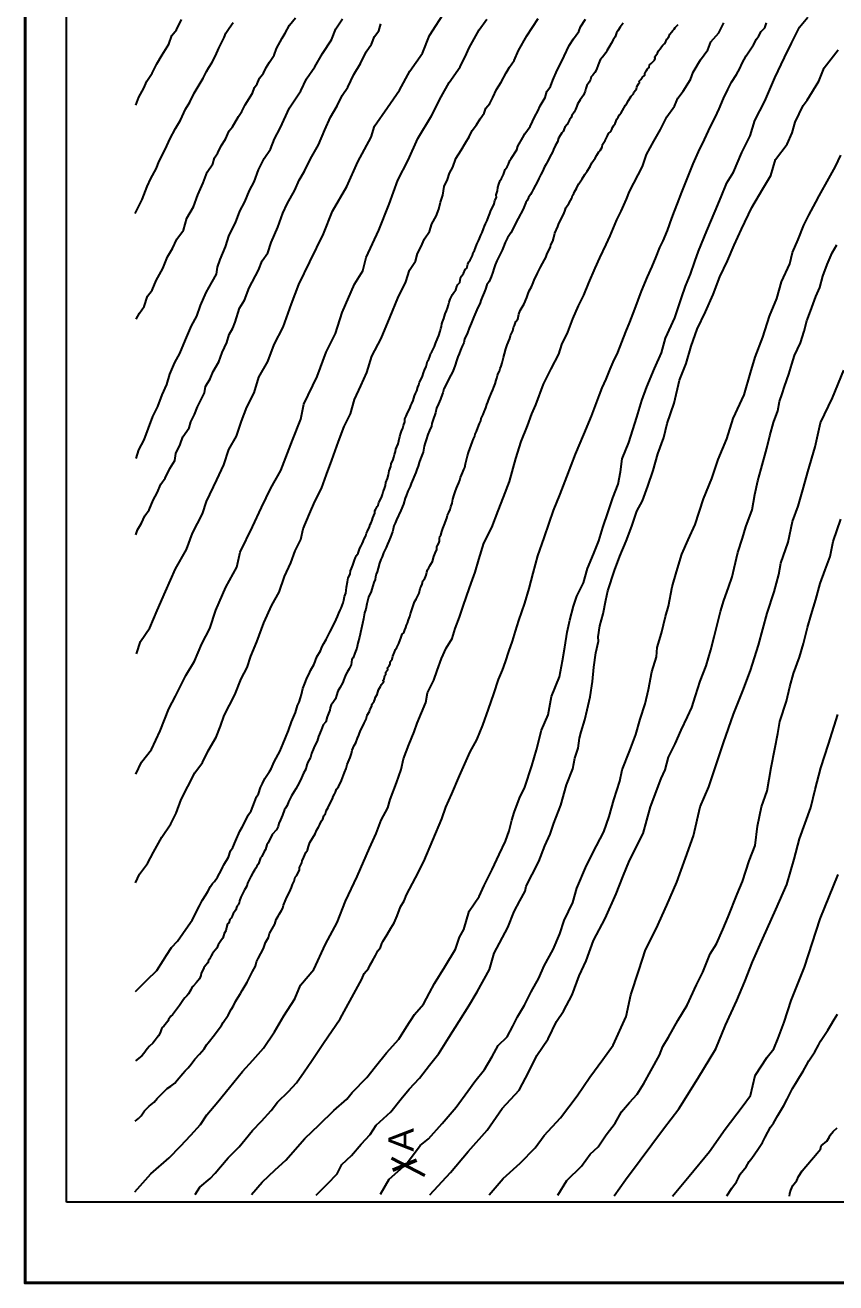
# Model space of a CAD drawing. Header units: millimetres. Extents: x 19067981 to 38137102, y 2652003 to 2652615.
# Drawn here: x 19068161.61 to 19068171.39, y 2652464.04 to 2652479.21 of the extents above; entities that cross this region are included whole.
import ezdxf

# ---------------------------------------------------------------- set-up
doc = ezdxf.new("R2010")
doc.units = ezdxf.units.MM
doc.layers.add('Layer1', color=7, linetype='Continuous', lineweight=50)
doc.styles.get("Standard").update_dxf_attribs({"font": 'arial.ttf'})

msp = doc.modelspace()

# ---------------------------------------------------------------- linework, layer by layer
at = {"color": 0, "lineweight": 40, "ltscale": 0.2}
msp.add_lwpolyline([(19068161.614, 2652493.739), (19068182.614, 2652493.739), (19068182.614, 2652464.039), (19068161.614, 2652464.039), (19068161.614, 2652493.739)], dxfattribs=at)
for points in [[(19068162.114, 2652465.013), (19068162.114, 2652493.532), (19068182.327, 2652493.532), (19068182.327, 2652465.013), (19068162.114, 2652465.013)], [(19068162.114, 2652465.013), (19068162.114, 2652493.532), (19068182.327, 2652493.532), (19068182.327, 2652465.013), (19068162.114, 2652465.013)], [(19068162.959, 2652471.628), (19068163.007, 2652471.778), (19068163.117, 2652471.943), (19068163.207, 2652472.15), (19068163.309, 2652472.381), (19068163.427, 2652472.653), (19068163.559, 2652472.886), (19068163.635, 2652473.086), (19068163.752, 2652473.317), (19068163.802, 2652473.468), (19068163.925, 2652473.728), (19068164.011, 2652473.908), (19068164.072, 2652474.093), (19068164.162, 2652474.254), (19068164.226, 2652474.435), (19068164.287, 2652474.605), (19068164.376, 2652474.779), (19068164.434, 2652474.968), (19068164.542, 2652475.158), (19068164.619, 2652475.361), (19068164.725, 2652475.57), (19068164.829, 2652475.853), (19068164.915, 2652476.087), (19068165.048, 2652476.358), (19068165.215, 2652476.697), (19068165.324, 2652476.969), (19068165.496, 2652477.268), (19068165.627, 2652477.566), (19068165.788, 2652477.862), (19068165.828, 2652477.996), (19068165.985, 2652478.221), (19068166.131, 2652478.431), (19068166.256, 2652478.658), (19068166.409, 2652478.876), (19068166.493, 2652479.091), (19068166.689, 2652479.396)], [(19068162.937, 2652465.136), (19068163.131, 2652465.354), (19068163.352, 2652465.547), (19068163.487, 2652465.69), (19068163.613, 2652465.82), (19068163.729, 2652465.949), (19068163.805, 2652466.065), (19068163.938, 2652466.225), (19068164.08, 2652466.395), (19068164.237, 2652466.589), (19068164.359, 2652466.725), (19068164.488, 2652466.871), (19068164.624, 2652467.068), (19068164.736, 2652467.259), (19068164.867, 2652467.464), (19068164.935, 2652467.63), (19068165.098, 2652467.818), (19068165.237, 2652468.124), (19068165.38, 2652468.386), (19068165.48, 2652468.645), (19068165.62, 2652468.941), (19068165.77, 2652469.285), (19068165.85, 2652469.462), (19068165.909, 2652469.62), (19068165.988, 2652469.769), (19068166.018, 2652469.87), (19068166.093, 2652470.073), (19068166.151, 2652470.234), (19068166.18, 2652470.362), (19068166.244, 2652470.529), (19068166.306, 2652470.688), (19068166.345, 2652470.794), (19068166.447, 2652471.043), (19068166.469, 2652471.159), (19068166.546, 2652471.312), (19068166.586, 2652471.428), (19068166.636, 2652471.571), (19068166.695, 2652471.699), (19068166.765, 2652471.815), (19068166.801, 2652471.935), (19068166.853, 2652472.073), (19068166.895, 2652472.192), (19068166.942, 2652472.332), (19068166.993, 2652472.481), (19068167.045, 2652472.616), (19068167.087, 2652472.765), (19068167.148, 2652472.963), (19068167.244, 2652473.154), (19068167.322, 2652473.356), (19068167.383, 2652473.52), (19068167.456, 2652473.709), (19068167.534, 2652473.984), (19068167.6, 2652474.19), (19068167.676, 2652474.379), (19068167.727, 2652474.526), (19068167.775, 2652474.632), (19068167.866, 2652474.881), (19068167.961, 2652475.069), (19068168.054, 2652475.246), (19068168.089, 2652475.362), (19068168.163, 2652475.51), (19068168.22, 2652475.671), (19068168.29, 2652475.829), (19068168.353, 2652475.957), (19068168.413, 2652476.107), (19068168.49, 2652476.282), (19068168.546, 2652476.406), (19068168.624, 2652476.567), (19068168.673, 2652476.672), (19068168.752, 2652476.867), (19068168.806, 2652476.971), (19068168.869, 2652477.113), (19068168.906, 2652477.207), (19068169.063, 2652477.509), (19068169.11, 2652477.652), (19068169.199, 2652477.816), (19068169.281, 2652477.955), (19068169.355, 2652478.108), (19068169.448, 2652478.237), (19068169.49, 2652478.335), (19068169.551, 2652478.419), (19068169.642, 2652478.557), (19068169.674, 2652478.649), (19068169.762, 2652478.795), (19068169.849, 2652478.915), (19068169.885, 2652479.015), (19068169.982, 2652479.122), (19068170.043, 2652479.242)], [(19068162.94, 2652465.99), (19068162.982, 2652466.022), (19068163.012, 2652466.056), (19068163.052, 2652466.114), (19068163.087, 2652466.146), (19068163.11, 2652466.172), (19068163.172, 2652466.221), (19068163.207, 2652466.262), (19068163.254, 2652466.311), (19068163.329, 2652466.383), (19068163.373, 2652466.412), (19068163.418, 2652466.45), (19068163.447, 2652466.486), (19068163.515, 2652466.566), (19068163.545, 2652466.597), (19068163.579, 2652466.634), (19068163.617, 2652466.678), (19068163.663, 2652466.738), (19068163.716, 2652466.8), (19068163.772, 2652466.864), (19068163.8, 2652466.909), (19068163.822, 2652466.935), (19068163.897, 2652467.033), (19068163.941, 2652467.092), (19068163.981, 2652467.146), (19068164.004, 2652467.18), (19068164.064, 2652467.267), (19068164.101, 2652467.338), (19068164.126, 2652467.382), (19068164.151, 2652467.434), (19068164.184, 2652467.485), (19068164.211, 2652467.529), (19068164.234, 2652467.566), (19068164.293, 2652467.666), (19068164.326, 2652467.731), (19068164.358, 2652467.795), (19068164.393, 2652467.861), (19068164.404, 2652467.911), (19068164.424, 2652467.954), (19068164.489, 2652468.075), (19068164.514, 2652468.147), (19068164.548, 2652468.205), (19068164.562, 2652468.253), (19068164.625, 2652468.365), (19068164.644, 2652468.425), (19068164.668, 2652468.463), (19068164.681, 2652468.493), (19068164.707, 2652468.532), (19068164.723, 2652468.561), (19068164.731, 2652468.596), (19068164.771, 2652468.694), (19068164.805, 2652468.752), (19068164.826, 2652468.809), (19068164.841, 2652468.844), (19068164.859, 2652468.884), (19068164.873, 2652468.933), (19068164.886, 2652468.949), (19068164.922, 2652469.018), (19068164.923, 2652469.051), (19068164.953, 2652469.107), (19068164.957, 2652469.129), (19068164.977, 2652469.174), (19068165.001, 2652469.23), (19068165.019, 2652469.261), (19068165.032, 2652469.302), (19068165.05, 2652469.354), (19068165.112, 2652469.457), (19068165.132, 2652469.506), (19068165.153, 2652469.539), (19068165.17, 2652469.57), (19068165.188, 2652469.614), (19068165.204, 2652469.635), (19068165.216, 2652469.674), (19068165.237, 2652469.703), (19068165.247, 2652469.734), (19068165.269, 2652469.775), (19068165.293, 2652469.826), (19068165.324, 2652469.879), (19068165.332, 2652469.907), (19068165.346, 2652469.934), (19068165.357, 2652469.959), (19068165.37, 2652469.994), (19068165.394, 2652470.025), (19068165.431, 2652470.102), (19068165.467, 2652470.198), (19068165.487, 2652470.247), (19068165.497, 2652470.294), (19068165.535, 2652470.377), (19068165.551, 2652470.427), (19068165.559, 2652470.466), (19068165.582, 2652470.522), (19068165.603, 2652470.554), (19068165.625, 2652470.612), (19068165.64, 2652470.647), (19068165.649, 2652470.671), (19068165.664, 2652470.71), (19068165.681, 2652470.74), (19068165.703, 2652470.794), (19068165.728, 2652470.841), (19068165.742, 2652470.887), (19068165.767, 2652470.931), (19068165.774, 2652470.952), (19068165.797, 2652470.999), (19068165.798, 2652471.019), (19068165.823, 2652471.059), (19068165.831, 2652471.078), (19068165.841, 2652471.107), (19068165.86, 2652471.14), (19068165.867, 2652471.166), (19068165.878, 2652471.193), (19068165.9, 2652471.235), (19068165.914, 2652471.259), (19068165.927, 2652471.274), (19068165.94, 2652471.296), (19068165.931, 2652471.305), (19068165.936, 2652471.316), (19068165.947, 2652471.328), (19068165.948, 2652471.348), (19068165.955, 2652471.367), (19068165.967, 2652471.384), (19068165.967, 2652471.399), (19068165.964, 2652471.407), (19068165.978, 2652471.425), (19068165.989, 2652471.437), (19068165.989, 2652471.447), (19068165.982, 2652471.454), (19068166.002, 2652471.476), (19068166.017, 2652471.503), (19068166.016, 2652471.531), (19068166.04, 2652471.566), (19068166.05, 2652471.6), (19068166.072, 2652471.648), (19068166.081, 2652471.679), (19068166.098, 2652471.707), (19068166.121, 2652471.754), (19068166.15, 2652471.828), (19068166.163, 2652471.865), (19068166.181, 2652471.883), (19068166.194, 2652471.92), (19068166.206, 2652471.947), (19068166.215, 2652471.976), (19068166.225, 2652472), (19068166.24, 2652472.037), (19068166.253, 2652472.078), (19068166.263, 2652472.11), (19068166.287, 2652472.185), (19068166.311, 2652472.255), (19068166.33, 2652472.288), (19068166.357, 2652472.337), (19068166.368, 2652472.362), (19068166.38, 2652472.417), (19068166.39, 2652472.442), (19068166.404, 2652472.47), (19068166.41, 2652472.509), (19068166.434, 2652472.537), (19068166.451, 2652472.579), (19068166.459, 2652472.613), (19068166.468, 2652472.642), (19068166.486, 2652472.665), (19068166.497, 2652472.689), (19068166.509, 2652472.712), (19068166.529, 2652472.743), (19068166.546, 2652472.803), (19068166.559, 2652472.843), (19068166.582, 2652472.886), (19068166.582, 2652472.918), (19068166.587, 2652472.935), (19068166.603, 2652472.963), (19068166.612, 2652472.99), (19068166.614, 2652473.021), (19068166.617, 2652473.045), (19068166.627, 2652473.059), (19068166.641, 2652473.105), (19068166.652, 2652473.14), (19068166.668, 2652473.182), (19068166.702, 2652473.264), (19068166.711, 2652473.301), (19068166.725, 2652473.334), (19068166.74, 2652473.371), (19068166.75, 2652473.401), (19068166.764, 2652473.446), (19068166.773, 2652473.493), (19068166.79, 2652473.546), (19068166.802, 2652473.584), (19068166.818, 2652473.629), (19068166.831, 2652473.654), (19068166.846, 2652473.692), (19068166.857, 2652473.725), (19068166.867, 2652473.755), (19068166.878, 2652473.785), (19068166.89, 2652473.812), (19068166.906, 2652473.851), (19068166.92, 2652473.879), (19068166.927, 2652473.92), (19068166.938, 2652473.97), (19068166.949, 2652474.017), (19068166.962, 2652474.059), (19068166.977, 2652474.101), (19068166.995, 2652474.146), (19068167.011, 2652474.192), (19068167.024, 2652474.222), (19068167.039, 2652474.257), (19068167.044, 2652474.279), (19068167.058, 2652474.31), (19068167.074, 2652474.354), (19068167.096, 2652474.406), (19068167.11, 2652474.441), (19068167.116, 2652474.468), (19068167.139, 2652474.518), (19068167.15, 2652474.549), (19068167.17, 2652474.597), (19068167.185, 2652474.636), (19068167.196, 2652474.667), (19068167.205, 2652474.691), (19068167.221, 2652474.73), (19068167.241, 2652474.779), (19068167.256, 2652474.816), (19068167.269, 2652474.848), (19068167.284, 2652474.888), (19068167.296, 2652474.929), (19068167.305, 2652474.956), (19068167.314, 2652474.987), (19068167.32, 2652475.01), (19068167.336, 2652475.039), (19068167.345, 2652475.073), (19068167.358, 2652475.099), (19068167.368, 2652475.139), (19068167.386, 2652475.205), (19068167.397, 2652475.247), (19068167.413, 2652475.307), (19068167.429, 2652475.356), (19068167.461, 2652475.433), (19068167.47, 2652475.47), (19068167.499, 2652475.526), (19068167.504, 2652475.565), (19068167.517, 2652475.59), (19068167.535, 2652475.639), (19068167.556, 2652475.665), (19068167.571, 2652475.728), (19068167.588, 2652475.772), (19068167.611, 2652475.812), (19068167.633, 2652475.853), (19068167.666, 2652475.929), (19068167.68, 2652475.966), (19068167.696, 2652476.009), (19068167.722, 2652476.057), (19068167.741, 2652476.104), (19068167.759, 2652476.148), (19068167.778, 2652476.184), (19068167.797, 2652476.222), (19068167.81, 2652476.254), (19068167.832, 2652476.295), (19068167.854, 2652476.339), (19068167.88, 2652476.383), (19068167.897, 2652476.41), (19068167.91, 2652476.458), (19068167.936, 2652476.504), (19068167.953, 2652476.539), (19068167.958, 2652476.565), (19068167.982, 2652476.609), (19068167.991, 2652476.653), (19068168.003, 2652476.704), (19068168.039, 2652476.786), (19068168.053, 2652476.823), (19068168.077, 2652476.864), (19068168.097, 2652476.908), (19068168.112, 2652476.938), (19068168.129, 2652476.984), (19068168.139, 2652477.009), (19068168.173, 2652477.063), (19068168.195, 2652477.1), (19068168.208, 2652477.127), (19068168.218, 2652477.16), (19068168.233, 2652477.185), (19068168.24, 2652477.204), (19068168.265, 2652477.243), (19068168.277, 2652477.273), (19068168.295, 2652477.299), (19068168.336, 2652477.36), (19068168.368, 2652477.412), (19068168.394, 2652477.451), (19068168.43, 2652477.509), (19068168.449, 2652477.552), (19068168.492, 2652477.609), (19068168.513, 2652477.647), (19068168.537, 2652477.686), (19068168.55, 2652477.7), (19068168.574, 2652477.743), (19068168.579, 2652477.773), (19068168.611, 2652477.821), (19068168.641, 2652477.879), (19068168.652, 2652477.909), (19068168.68, 2652477.933), (19068168.692, 2652477.955), (19068168.698, 2652477.98), (19068168.711, 2652478), (19068168.731, 2652478.029), (19068168.751, 2652478.081), (19068168.77, 2652478.104), (19068168.783, 2652478.134), (19068168.803, 2652478.158), (19068168.822, 2652478.184), (19068168.855, 2652478.248), (19068168.874, 2652478.269), (19068168.892, 2652478.305), (19068168.914, 2652478.336), (19068168.926, 2652478.358), (19068168.954, 2652478.387), (19068168.956, 2652478.407), (19068168.98, 2652478.432), (19068168.99, 2652478.448), (19068168.993, 2652478.468), (19068169.003, 2652478.488), (19068169.013, 2652478.508), (19068169.027, 2652478.521), (19068169.022, 2652478.538), (19068169.041, 2652478.559), (19068169.057, 2652478.582), (19068169.089, 2652478.612), (19068169.091, 2652478.628), (19068169.094, 2652478.649), (19068169.109, 2652478.669), (19068169.124, 2652478.687), (19068169.142, 2652478.705), (19068169.147, 2652478.735), (19068169.165, 2652478.753), (19068169.187, 2652478.773), (19068169.205, 2652478.791), (19068169.215, 2652478.812), (19068169.209, 2652478.833), (19068169.243, 2652478.875), (19068169.255, 2652478.905), (19068169.277, 2652478.928), (19068169.293, 2652478.951), (19068169.309, 2652478.973), (19068169.326, 2652478.993), (19068169.337, 2652478.999), (19068169.356, 2652479.044), (19068169.381, 2652479.075), (19068169.392, 2652479.104), (19068169.411, 2652479.128), (19068169.427, 2652479.149), (19068169.444, 2652479.166), (19068169.458, 2652479.186), (19068169.491, 2652479.223)], [(19068162.941, 2652476.941), (19068163.027, 2652477.112), (19068163.087, 2652477.266), (19068163.132, 2652477.365), (19068163.193, 2652477.482), (19068163.229, 2652477.575), (19068163.306, 2652477.723), (19068163.359, 2652477.839), (19068163.427, 2652477.968), (19068163.489, 2652478.067), (19068163.549, 2652478.201), (19068163.6, 2652478.284), (19068163.653, 2652478.392), (19068163.714, 2652478.494), (19068163.762, 2652478.575), (19068163.803, 2652478.657), (19068163.829, 2652478.705), (19068163.868, 2652478.759), (19068163.911, 2652478.845), (19068163.949, 2652478.937), (19068164.014, 2652479.064), (19068164.035, 2652479.117), (19068164.074, 2652479.179), (19068164.125, 2652479.245)], [(19068162.944, 2652467.556), (19068163.084, 2652467.692), (19068163.201, 2652467.807), (19068163.279, 2652467.929), (19068163.319, 2652467.991), (19068163.379, 2652468.085), (19068163.452, 2652468.162), (19068163.581, 2652468.346), (19068163.629, 2652468.415), (19068163.717, 2652468.588), (19068163.749, 2652468.651), (19068163.793, 2652468.719), (19068163.82, 2652468.761), (19068163.85, 2652468.821), (19068163.876, 2652468.859), (19068163.899, 2652468.882), (19068163.935, 2652468.935), (19068163.981, 2652469.021), (19068163.999, 2652469.057), (19068164.013, 2652469.084), (19068164.068, 2652469.174), (19068164.093, 2652469.25), (19068164.12, 2652469.293), (19068164.152, 2652469.368), (19068164.203, 2652469.487), (19068164.234, 2652469.536), (19068164.284, 2652469.637), (19068164.306, 2652469.681), (19068164.339, 2652469.736), (19068164.382, 2652469.839), (19068164.406, 2652469.902), (19068164.431, 2652469.94), (19068164.453, 2652470.014), (19068164.478, 2652470.066), (19068164.507, 2652470.126), (19068164.562, 2652470.209), (19068164.583, 2652470.24), (19068164.607, 2652470.298), (19068164.622, 2652470.332), (19068164.687, 2652470.452), (19068164.727, 2652470.548), (19068164.754, 2652470.614), (19068164.791, 2652470.702), (19068164.828, 2652470.81), (19068164.875, 2652470.92), (19068164.892, 2652470.978), (19068164.901, 2652471.006), (19068164.92, 2652471.047), (19068164.936, 2652471.099), (19068164.949, 2652471.139), (19068164.965, 2652471.211), (19068164.996, 2652471.291), (19068165.014, 2652471.336), (19068165.042, 2652471.389), (19068165.058, 2652471.429), (19068165.1, 2652471.505), (19068165.135, 2652471.592), (19068165.177, 2652471.664), (19068165.196, 2652471.718), (19068165.218, 2652471.754), (19068165.247, 2652471.802), (19068165.29, 2652471.889), (19068165.312, 2652471.933), (19068165.366, 2652472.041), (19068165.384, 2652472.078), (19068165.397, 2652472.12), (19068165.415, 2652472.154), (19068165.427, 2652472.179), (19068165.451, 2652472.243), (19068165.459, 2652472.278), (19068165.468, 2652472.321), (19068165.483, 2652472.359), (19068165.487, 2652472.391), (19068165.49, 2652472.434), (19068165.502, 2652472.496), (19068165.511, 2652472.546), (19068165.536, 2652472.59), (19068165.54, 2652472.629), (19068165.551, 2652472.658), (19068165.569, 2652472.697), (19068165.588, 2652472.76), (19068165.598, 2652472.791), (19068165.613, 2652472.817), (19068165.631, 2652472.845), (19068165.653, 2652472.903), (19068165.668, 2652472.932), (19068165.681, 2652472.956), (19068165.693, 2652472.984), (19068165.705, 2652473.017), (19068165.726, 2652473.054), (19068165.733, 2652473.085), (19068165.746, 2652473.107), (19068165.769, 2652473.163), (19068165.778, 2652473.189), (19068165.789, 2652473.21), (19068165.799, 2652473.242), (19068165.809, 2652473.271), (19068165.832, 2652473.326), (19068165.833, 2652473.354), (19068165.845, 2652473.376), (19068165.86, 2652473.407), (19068165.871, 2652473.421), (19068165.882, 2652473.453), (19068165.914, 2652473.517), (19068165.927, 2652473.553), (19068165.934, 2652473.584), (19068165.949, 2652473.623), (19068165.962, 2652473.659), (19068165.967, 2652473.696), (19068165.984, 2652473.746), (19068165.997, 2652473.789), (19068166.005, 2652473.837), (19068166.025, 2652473.888), (19068166.031, 2652473.923), (19068166.055, 2652473.973), (19068166.06, 2652474.001), (19068166.069, 2652474.033), (19068166.083, 2652474.072), (19068166.087, 2652474.099), (19068166.099, 2652474.128), (19068166.113, 2652474.164), (19068166.122, 2652474.198), (19068166.136, 2652474.252), (19068166.146, 2652474.29), (19068166.155, 2652474.314), (19068166.169, 2652474.351), (19068166.178, 2652474.385), (19068166.194, 2652474.428), (19068166.193, 2652474.465), (19068166.21, 2652474.496), (19068166.227, 2652474.535), (19068166.255, 2652474.588), (19068166.266, 2652474.626), (19068166.281, 2652474.648), (19068166.295, 2652474.687), (19068166.313, 2652474.743), (19068166.324, 2652474.77), (19068166.338, 2652474.804), (19068166.351, 2652474.845), (19068166.364, 2652474.876), (19068166.373, 2652474.905), (19068166.394, 2652474.952), (19068166.406, 2652474.98), (19068166.419, 2652475.019), (19068166.433, 2652475.05), (19068166.453, 2652475.097), (19068166.47, 2652475.16), (19068166.484, 2652475.184), (19068166.496, 2652475.215), (19068166.503, 2652475.241), (19068166.508, 2652475.256), (19068166.521, 2652475.273), (19068166.552, 2652475.335), (19068166.563, 2652475.375), (19068166.574, 2652475.393), (19068166.585, 2652475.423), (19068166.593, 2652475.443), (19068166.606, 2652475.469), (19068166.622, 2652475.522), (19068166.629, 2652475.555), (19068166.637, 2652475.58), (19068166.642, 2652475.611), (19068166.651, 2652475.636), (19068166.665, 2652475.676), (19068166.683, 2652475.73), (19068166.698, 2652475.768), (19068166.708, 2652475.798), (19068166.722, 2652475.839), (19068166.728, 2652475.871), (19068166.741, 2652475.909), (19068166.756, 2652475.941), (19068166.771, 2652475.964), (19068166.785, 2652475.989), (19068166.809, 2652476.021), (19068166.823, 2652476.062), (19068166.835, 2652476.085), (19068166.857, 2652476.111), (19068166.868, 2652476.162), (19068166.88, 2652476.184), (19068166.901, 2652476.219), (19068166.922, 2652476.265), (19068166.941, 2652476.284), (19068166.954, 2652476.332), (19068166.967, 2652476.36), (19068166.981, 2652476.377), (19068167.012, 2652476.436), (19068167.021, 2652476.47), (19068167.034, 2652476.496), (19068167.046, 2652476.529), (19068167.064, 2652476.57), (19068167.083, 2652476.611), (19068167.096, 2652476.64), (19068167.111, 2652476.68), (19068167.126, 2652476.713), (19068167.143, 2652476.756), (19068167.154, 2652476.788), (19068167.167, 2652476.817), (19068167.189, 2652476.857), (19068167.206, 2652476.901), (19068167.22, 2652476.94), (19068167.232, 2652476.976), (19068167.254, 2652477.013), (19068167.273, 2652477.058), (19068167.282, 2652477.099), (19068167.299, 2652477.135), (19068167.297, 2652477.165), (19068167.311, 2652477.215), (19068167.318, 2652477.256), (19068167.327, 2652477.295), (19068167.344, 2652477.338), (19068167.359, 2652477.366), (19068167.385, 2652477.414), (19068167.405, 2652477.473), (19068167.431, 2652477.504), (19068167.447, 2652477.538), (19068167.463, 2652477.58), (19068167.479, 2652477.606), (19068167.544, 2652477.708), (19068167.557, 2652477.753), (19068167.617, 2652477.857), (19068167.642, 2652477.904), (19068167.705, 2652477.993), (19068167.763, 2652478.114), (19068167.798, 2652478.176), (19068167.826, 2652478.239), (19068167.887, 2652478.342), (19068167.909, 2652478.413), (19068167.951, 2652478.473), (19068167.979, 2652478.551), (19068168.033, 2652478.67), (19068168.078, 2652478.754), (19068168.116, 2652478.842), (19068168.179, 2652478.967), (19068168.229, 2652479.048), (19068168.295, 2652479.139), (19068168.312, 2652479.193), (19068168.375, 2652479.285)], [(19068162.947, 2652468.866), (19068162.994, 2652468.971), (19068163.09, 2652469.098), (19068163.164, 2652469.235), (19068163.262, 2652469.417), (19068163.372, 2652469.576), (19068163.435, 2652469.708), (19068163.497, 2652469.871), (19068163.578, 2652470.029), (19068163.661, 2652470.192), (19068163.753, 2652470.319), (19068163.823, 2652470.46), (19068163.919, 2652470.623), (19068163.969, 2652470.755), (19068164.017, 2652470.883), (19068164.143, 2652471.133), (19068164.221, 2652471.327), (19068164.291, 2652471.462), (19068164.337, 2652471.602), (19068164.409, 2652471.772), (19068164.492, 2652472.002), (19068164.589, 2652472.215), (19068164.678, 2652472.371), (19068164.741, 2652472.562), (19068164.82, 2652472.728), (19068164.871, 2652472.871), (19068164.942, 2652473.01), (19068164.968, 2652473.137), (19068165.045, 2652473.319), (19068165.107, 2652473.468), (19068165.188, 2652473.624), (19068165.25, 2652473.793), (19068165.312, 2652473.964), (19068165.395, 2652474.189), (19068165.462, 2652474.37), (19068165.54, 2652474.523), (19068165.587, 2652474.698), (19068165.663, 2652474.863), (19068165.737, 2652475.024), (19068165.798, 2652475.22), (19068165.911, 2652475.432), (19068166.017, 2652475.693), (19068166.109, 2652475.921), (19068166.208, 2652476.119), (19068166.252, 2652476.257), (19068166.323, 2652476.367), (19068166.348, 2652476.458), (19068166.389, 2652476.534), (19068166.432, 2652476.635), (19068166.491, 2652476.724), (19068166.522, 2652476.818), (19068166.572, 2652476.91), (19068166.603, 2652476.993), (19068166.623, 2652477.08), (19068166.653, 2652477.162), (19068166.669, 2652477.266), (19068166.708, 2652477.352), (19068166.733, 2652477.43), (19068166.774, 2652477.499), (19068166.81, 2652477.607), (19068166.876, 2652477.706), (19068166.925, 2652477.796), (19068166.972, 2652477.867), (19068167.006, 2652477.942), (19068167.061, 2652478.012), (19068167.104, 2652478.085), (19068167.153, 2652478.152), (19068167.173, 2652478.212), (19068167.219, 2652478.269), (19068167.258, 2652478.34), (19068167.301, 2652478.436), (19068167.357, 2652478.527), (19068167.417, 2652478.64), (19068167.456, 2652478.706), (19068167.512, 2652478.789), (19068167.566, 2652478.907), (19068167.667, 2652479.087), (19068167.803, 2652479.294)], [(19068162.949, 2652478.25), (19068162.984, 2652478.347), (19068163.045, 2652478.453), (19068163.083, 2652478.537), (19068163.145, 2652478.636), (19068163.201, 2652478.746), (19068163.268, 2652478.856), (19068163.346, 2652478.986), (19068163.385, 2652479.088), (19068163.442, 2652479.159), (19068163.5, 2652479.282)], [(19068162.95, 2652470.176), (19068163.019, 2652470.322), (19068163.137, 2652470.476), (19068163.241, 2652470.701), (19068163.349, 2652470.966), (19068163.428, 2652471.118), (19068163.554, 2652471.367), (19068163.656, 2652471.539), (19068163.744, 2652471.749), (19068163.841, 2652471.935), (19068163.913, 2652472.157), (19068164.036, 2652472.433), (19068164.169, 2652472.675), (19068164.208, 2652472.856), (19068164.355, 2652473.161), (19068164.467, 2652473.394), (19068164.58, 2652473.628), (19068164.698, 2652473.842), (19068164.759, 2652473.999), (19068164.84, 2652474.205), (19068164.941, 2652474.462), (19068164.976, 2652474.64), (19068165.138, 2652474.976), (19068165.246, 2652475.267), (19068165.359, 2652475.493), (19068165.44, 2652475.749), (19068165.588, 2652476.09), (19068165.688, 2652476.251), (19068165.73, 2652476.411), (19068165.882, 2652476.742), (19068166.006, 2652477.055), (19068166.109, 2652477.345), (19068166.235, 2652477.587), (19068166.352, 2652477.846), (19068166.516, 2652478.12), (19068166.634, 2652478.349), (19068166.728, 2652478.524), (19068166.862, 2652478.71), (19068166.938, 2652478.87), (19068166.972, 2652478.941), (19068167.093, 2652479.156), (19068167.182, 2652479.285)], [(19068162.952, 2652473.986), (19068162.987, 2652474.091), (19068163.048, 2652474.209), (19068163.102, 2652474.352), (19068163.155, 2652474.491), (19068163.216, 2652474.614), (19068163.266, 2652474.753), (19068163.325, 2652474.878), (19068163.359, 2652475.003), (19068163.421, 2652475.145), (19068163.482, 2652475.253), (19068163.549, 2652475.418), (19068163.619, 2652475.586), (19068163.684, 2652475.705), (19068163.729, 2652475.833), (19068163.798, 2652475.99), (19068163.87, 2652476.117), (19068163.923, 2652476.211), (19068163.936, 2652476.294), (19068163.967, 2652476.388), (19068164.03, 2652476.538), (19068164.074, 2652476.68), (19068164.153, 2652476.831), (19068164.206, 2652476.971), (19068164.265, 2652477.082), (19068164.319, 2652477.218), (19068164.377, 2652477.325), (19068164.429, 2652477.47), (19068164.499, 2652477.606), (19068164.573, 2652477.718), (19068164.621, 2652477.841), (19068164.691, 2652477.973), (19068164.805, 2652478.216), (19068164.876, 2652478.325), (19068164.938, 2652478.42), (19068165.008, 2652478.567), (19068165.108, 2652478.71), (19068165.2, 2652478.873), (19068165.309, 2652479.037), (19068165.362, 2652479.168), (19068165.441, 2652479.29)], [(19068162.955, 2652475.665), (19068162.994, 2652475.74), (19068163.05, 2652475.819), (19068163.092, 2652475.943), (19068163.145, 2652476.015), (19068163.193, 2652476.135), (19068163.276, 2652476.278), (19068163.331, 2652476.417), (19068163.391, 2652476.521), (19068163.445, 2652476.633), (19068163.524, 2652476.742), (19068163.565, 2652476.884), (19068163.644, 2652477.022), (19068163.696, 2652477.165), (19068163.762, 2652477.31), (19068163.808, 2652477.441), (19068163.879, 2652477.543), (19068163.898, 2652477.613), (19068163.94, 2652477.672), (19068163.98, 2652477.757), (19068164.033, 2652477.839), (19068164.074, 2652477.939), (19068164.115, 2652477.988), (19068164.187, 2652478.113), (19068164.23, 2652478.173), (19068164.269, 2652478.253), (19068164.356, 2652478.393), (19068164.383, 2652478.464), (19068164.414, 2652478.508), (19068164.443, 2652478.575), (19068164.49, 2652478.634), (19068164.522, 2652478.705), (19068164.562, 2652478.767), (19068164.618, 2652478.854), (19068164.645, 2652478.933), (19068164.715, 2652479.058), (19068164.75, 2652479.119), (19068164.803, 2652479.214), (19068164.877, 2652479.304)], [(19068163.666, 2652465.106), (19068163.72, 2652465.193), (19068163.847, 2652465.299), (19068163.907, 2652465.363), (19068163.97, 2652465.44), (19068164.065, 2652465.547), (19068164.196, 2652465.682), (19068164.268, 2652465.768), (19068164.358, 2652465.878), (19068164.465, 2652465.99), (19068164.583, 2652466.119), (19068164.659, 2652466.221), (19068164.793, 2652466.347), (19068164.886, 2652466.454), (19068164.979, 2652466.584), (19068165.069, 2652466.715), (19068165.214, 2652466.931), (19068165.414, 2652467.225), (19068165.626, 2652467.616), (19068165.677, 2652467.703), (19068165.705, 2652467.773), (19068165.756, 2652467.831), (19068165.776, 2652467.878), (19068165.806, 2652467.924), (19068165.842, 2652467.99), (19068165.869, 2652468.046), (19068165.9, 2652468.085), (19068165.919, 2652468.133), (19068165.931, 2652468.157), (19068165.981, 2652468.241), (19068166.024, 2652468.32), (19068166.064, 2652468.383), (19068166.103, 2652468.468), (19068166.144, 2652468.576), (19068166.185, 2652468.648), (19068166.216, 2652468.719), (19068166.323, 2652468.927), (19068166.422, 2652469.123), (19068166.64, 2652469.636), (19068166.691, 2652469.78), (19068166.763, 2652469.94), (19068166.854, 2652470.155), (19068166.982, 2652470.445), (19068167.062, 2652470.591), (19068167.137, 2652470.767), (19068167.204, 2652470.963), (19068167.267, 2652471.145), (19068167.326, 2652471.318), (19068167.372, 2652471.431), (19068167.409, 2652471.531), (19068167.451, 2652471.658), (19068167.492, 2652471.78), (19068167.53, 2652471.901), (19068167.568, 2652472.03), (19068167.642, 2652472.24), (19068167.695, 2652472.417), (19068167.742, 2652472.6), (19068167.8, 2652472.81), (19068167.874, 2652473.027), (19068167.936, 2652473.206), (19068167.989, 2652473.358), (19068168.068, 2652473.555), (19068168.151, 2652473.766), (19068168.252, 2652474.038), (19068168.354, 2652474.275), (19068168.448, 2652474.498), (19068168.545, 2652474.753), (19068168.577, 2652474.839), (19068168.622, 2652474.941), (19068168.672, 2652475.065), (19068168.709, 2652475.149), (19068168.763, 2652475.264), (19068168.812, 2652475.388), (19068168.862, 2652475.515), (19068168.91, 2652475.631), (19068168.969, 2652475.789), (19068169.05, 2652476.005), (19068169.123, 2652476.178), (19068169.178, 2652476.302), (19068169.228, 2652476.418), (19068169.273, 2652476.531), (19068169.311, 2652476.61), (19068169.362, 2652476.736), (19068169.416, 2652476.884), (19068169.446, 2652476.969), (19068169.484, 2652477.063), (19068169.538, 2652477.201), (19068169.615, 2652477.4), (19068169.675, 2652477.54), (19068169.739, 2652477.685), (19068169.81, 2652477.835), (19068169.884, 2652477.992), (19068169.937, 2652478.099), (19068169.985, 2652478.203), (19068170.041, 2652478.328), (19068170.092, 2652478.436), (19068170.137, 2652478.525), (19068170.197, 2652478.619), (19068170.235, 2652478.692), (19068170.266, 2652478.756), (19068170.311, 2652478.843), (19068170.36, 2652478.917), (19068170.401, 2652478.975), (19068170.436, 2652479.044), (19068170.465, 2652479.087), (19068170.493, 2652479.136), (19068170.536, 2652479.183), (19068170.556, 2652479.241)], [(19068164.346, 2652465.106), (19068164.473, 2652465.253), (19068164.63, 2652465.403), (19068164.76, 2652465.521), (19068164.989, 2652465.779), (19068165.16, 2652465.946), (19068165.337, 2652466.119), (19068165.493, 2652466.256), (19068165.561, 2652466.334), (19068165.738, 2652466.515), (19068165.841, 2652466.651), (19068165.973, 2652466.813), (19068166.122, 2652466.978), (19068166.213, 2652467.127), (19068166.313, 2652467.275), (19068166.42, 2652467.403), (19068166.493, 2652467.54), (19068166.552, 2652467.649), (19068166.676, 2652467.851), (19068166.805, 2652468.065), (19068166.855, 2652468.208), (19068166.908, 2652468.304), (19068166.972, 2652468.522), (19068167.091, 2652468.7), (19068167.153, 2652468.832), (19068167.248, 2652469.025), (19068167.334, 2652469.206), (19068167.409, 2652469.367), (19068167.454, 2652469.493), (19068167.484, 2652469.621), (19068167.512, 2652469.715), (19068167.577, 2652469.887), (19068167.643, 2652470.019), (19068167.728, 2652470.279), (19068167.784, 2652470.472), (19068167.843, 2652470.706), (19068167.922, 2652470.893), (19068167.966, 2652471.112), (19068168.062, 2652471.351), (19068168.095, 2652471.543), (19068168.125, 2652471.708), (19068168.154, 2652471.89), (19068168.184, 2652472.036), (19068168.228, 2652472.202), (19068168.271, 2652472.324), (19068168.35, 2652472.484), (19068168.398, 2652472.66), (19068168.469, 2652472.832), (19068168.536, 2652472.994), (19068168.583, 2652473.155), (19068168.648, 2652473.342), (19068168.705, 2652473.511), (19068168.769, 2652473.677), (19068168.795, 2652473.825), (19068168.817, 2652473.982), (19068168.897, 2652474.18), (19068168.995, 2652474.485), (19068169.055, 2652474.685), (19068169.116, 2652474.849), (19068169.208, 2652475.07), (19068169.29, 2652475.259), (19068169.34, 2652475.438), (19068169.451, 2652475.682), (19068169.533, 2652475.923), (19068169.582, 2652476.063), (19068169.641, 2652476.21), (19068169.694, 2652476.364), (19068169.738, 2652476.489), (19068169.838, 2652476.733), (19068169.937, 2652476.968), (19068170.012, 2652477.142), (19068170.081, 2652477.31), (19068170.161, 2652477.441), (19068170.259, 2652477.679), (19068170.359, 2652477.878), (19068170.418, 2652478.062), (19068170.536, 2652478.298), (19068170.659, 2652478.58), (19068170.774, 2652478.823), (19068170.858, 2652478.996), (19068170.957, 2652479.19), (19068171.055, 2652479.311)], [(19068165.902, 2652465.107), (19068166.004, 2652465.29), (19068166.213, 2652465.474), (19068166.38, 2652465.698), (19068166.482, 2652465.775), (19068166.645, 2652465.963), (19068166.813, 2652466.157), (19068166.956, 2652466.35), (19068167.04, 2652466.469), (19068167.155, 2652466.614), (19068167.249, 2652466.77), (19068167.321, 2652466.901), (19068167.428, 2652467.007), (19068167.499, 2652467.136), (19068167.553, 2652467.247), (19068167.639, 2652467.388), (19068167.717, 2652467.552), (19068167.81, 2652467.715), (19068167.874, 2652467.866), (19068167.985, 2652468.062), (19068168.065, 2652468.25), (19068168.118, 2652468.411), (19068168.22, 2652468.628), (19068168.27, 2652468.801), (19068168.387, 2652469.076), (19068168.506, 2652469.312), (19068168.594, 2652469.481), (19068168.659, 2652469.666), (19068168.715, 2652469.869), (19068168.789, 2652470.094), (19068168.815, 2652470.23), (19068168.908, 2652470.464), (19068168.982, 2652470.657), (19068169.032, 2652470.84), (19068169.093, 2652471.024), (19068169.134, 2652471.197), (19068169.174, 2652471.412), (19068169.232, 2652471.592), (19068169.24, 2652471.705), (19068169.29, 2652471.878), (19068169.34, 2652472.081), (19068169.374, 2652472.205), (19068169.419, 2652472.439), (19068169.473, 2652472.62), (19068169.535, 2652472.831), (19068169.614, 2652473.004), (19068169.698, 2652473.189), (19068169.799, 2652473.497), (19068169.898, 2652473.746), (19068169.976, 2652473.973), (19068170.078, 2652474.223), (19068170.154, 2652474.47), (19068170.287, 2652474.755), (19068170.364, 2652475.019), (19068170.42, 2652475.208), (19068170.512, 2652475.451), (19068170.595, 2652475.704), (19068170.683, 2652475.917), (19068170.737, 2652476.118), (19068170.84, 2652476.334), (19068170.871, 2652476.471), (19068170.939, 2652476.628), (19068171.009, 2652476.803), (19068171.067, 2652476.923), (19068171.155, 2652477.078), (19068171.192, 2652477.154), (19068171.309, 2652477.364), (19068171.389, 2652477.507), (19068171.456, 2652477.645)], [(19068166.498, 2652465.102), (19068166.745, 2652465.371), (19068166.96, 2652465.623), (19068167.186, 2652465.881), (19068167.37, 2652466.144), (19068167.575, 2652466.365), (19068167.691, 2652466.586), (19068167.788, 2652466.782), (19068167.925, 2652466.982), (19068168.025, 2652467.192), (19068168.109, 2652467.318), (19068168.214, 2652467.513), (19068168.298, 2652467.745), (19068168.382, 2652467.923), (19068168.471, 2652468.171), (19068168.613, 2652468.434), (19068168.745, 2652468.734), (19068168.823, 2652468.939), (19068168.907, 2652469.134), (19068169.07, 2652469.46), (19068169.16, 2652469.781), (19068169.286, 2652470.123), (19068169.337, 2652470.231), (19068169.377, 2652470.383), (19068169.456, 2652470.542), (19068169.529, 2652470.706), (19068169.606, 2652470.868), (19068169.657, 2652470.983), (19068169.7, 2652471.12), (19068169.759, 2652471.297), (19068169.828, 2652471.483), (19068169.886, 2652471.675), (19068169.926, 2652471.834), (19068169.962, 2652471.978), (19068170.004, 2652472.139), (19068170.044, 2652472.273), (19068170.101, 2652472.431), (19068170.144, 2652472.558), (19068170.169, 2652472.661), (19068170.211, 2652472.85), (19068170.269, 2652473.024), (19068170.31, 2652473.16), (19068170.383, 2652473.368), (19068170.417, 2652473.55), (19068170.452, 2652473.716), (19068170.495, 2652473.86), (19068170.561, 2652474.111), (19068170.597, 2652474.259), (19068170.644, 2652474.42), (19068170.693, 2652474.562), (19068170.713, 2652474.673), (19068170.745, 2652474.764), (19068170.774, 2652474.856), (19068170.828, 2652475.004), (19068170.862, 2652475.125), (19068170.897, 2652475.227), (19068170.967, 2652475.383), (19068171.014, 2652475.521), (19068171.046, 2652475.648), (19068171.089, 2652475.763), (19068171.154, 2652475.94), (19068171.202, 2652476.047), (19068171.238, 2652476.184), (19068171.288, 2652476.328), (19068171.349, 2652476.469), (19068171.406, 2652476.563)], [(19068167.212, 2652465.102), (19068167.379, 2652465.297), (19068167.585, 2652465.482), (19068167.769, 2652465.667), (19068167.877, 2652465.817), (19068168.071, 2652466.031), (19068168.273, 2652466.296), (19068168.426, 2652466.519), (19068168.583, 2652466.732), (19068168.708, 2652466.906), (19068168.864, 2652467.253), (19068168.923, 2652467.515), (19068169.017, 2652467.808), (19068169.1, 2652468.059), (19068169.226, 2652468.31), (19068169.355, 2652468.596), (19068169.477, 2652468.875), (19068169.581, 2652469.165), (19068169.679, 2652469.433), (19068169.757, 2652469.781), (19068169.862, 2652470.022), (19068169.952, 2652470.29), (19068170.039, 2652470.555), (19068170.161, 2652470.901), (19068170.273, 2652471.183), (19068170.363, 2652471.428), (19068170.461, 2652471.735), (19068170.567, 2652472.12), (19068170.65, 2652472.375), (19068170.706, 2652472.584), (19068170.73, 2652472.723), (19068170.821, 2652472.975), (19068170.87, 2652473.227), (19068170.94, 2652473.411), (19068171.006, 2652473.635), (19068171.055, 2652473.823), (19068171.146, 2652474.127), (19068171.208, 2652474.416), (19068171.355, 2652474.716), (19068171.489, 2652475.052)], [(19068168.041, 2652465.097), (19068168.15, 2652465.272), (19068168.327, 2652465.446), (19068168.429, 2652465.592), (19068168.526, 2652465.68), (19068168.622, 2652465.826), (19068168.731, 2652465.967), (19068168.809, 2652466.101), (19068168.906, 2652466.214), (19068168.996, 2652466.316), (19068169.077, 2652466.443), (19068169.163, 2652466.596), (19068169.269, 2652466.788), (19068169.308, 2652466.892), (19068169.375, 2652467.002), (19068169.49, 2652467.206), (19068169.601, 2652467.391), (19068169.712, 2652467.634), (19068169.79, 2652467.786), (19068169.878, 2652468.008), (19068169.954, 2652468.131), (19068170.033, 2652468.302), (19068170.095, 2652468.457), (19068170.205, 2652468.729), (19068170.27, 2652468.882), (19068170.349, 2652469.132), (19068170.423, 2652469.315), (19068170.45, 2652469.548), (19068170.497, 2652469.784), (19068170.564, 2652469.976), (19068170.614, 2652470.256), (19068170.658, 2652470.483), (19068170.693, 2652470.668), (19068170.718, 2652470.814), (19068170.8, 2652471.056), (19068170.84, 2652471.232), (19068170.884, 2652471.391), (19068170.957, 2652471.59), (19068171.006, 2652471.752), (19068171.054, 2652471.946), (19068171.098, 2652472.099), (19068171.154, 2652472.284), (19068171.207, 2652472.478), (19068171.265, 2652472.643), (19068171.325, 2652472.802), (19068171.362, 2652472.985), (19068171.456, 2652473.253)], [(19068169.423, 2652465.084), (19068169.623, 2652465.325), (19068169.869, 2652465.622), (19068170.061, 2652465.892), (19068170.264, 2652466.164), (19068170.365, 2652466.299), (19068170.423, 2652466.54), (19068170.566, 2652466.763), (19068170.648, 2652466.863), (19068170.697, 2652466.992), (19068170.771, 2652467.184), (19068170.854, 2652467.447), (19068171.017, 2652467.848), (19068171.205, 2652468.431), (19068171.422, 2652468.966)], [(19068170.081, 2652465.088), (19068170.139, 2652465.18), (19068170.196, 2652465.259), (19068170.221, 2652465.305), (19068170.242, 2652465.35), (19068170.311, 2652465.44), (19068170.349, 2652465.502), (19068170.379, 2652465.543), (19068170.455, 2652465.648), (19068170.509, 2652465.733), (19068170.542, 2652465.796), (19068170.608, 2652465.919), (19068170.644, 2652465.965), (19068170.696, 2652466.057), (19068170.768, 2652466.177), (19068170.806, 2652466.254), (19068170.87, 2652466.385), (19068170.913, 2652466.45), (19068170.948, 2652466.508), (19068171.001, 2652466.593), (19068171.04, 2652466.666), (19068171.068, 2652466.719), (19068171.14, 2652466.825), (19068171.186, 2652466.907), (19068171.211, 2652466.954), (19068171.298, 2652467.087), (19068171.332, 2652467.149), (19068171.375, 2652467.217), (19068171.413, 2652467.28)], [(19068170.834, 2652465.084), (19068170.838, 2652465.117), (19068170.851, 2652465.159), (19068170.877, 2652465.215), (19068170.922, 2652465.274), (19068170.943, 2652465.323), (19068170.99, 2652465.389), (19068171.169, 2652465.605), (19068171.211, 2652465.651), (19068171.219, 2652465.691), (19068171.285, 2652465.748), (19068171.315, 2652465.792), (19068171.327, 2652465.821), (19068171.362, 2652465.864), (19068171.409, 2652465.911)]]:
    msp.add_lwpolyline(points)
at = {"color": 61}
for points in [[(19068168.829, 2652479.237), (19068168.792, 2652479.191), (19068168.765, 2652479.145), (19068168.75, 2652479.121), (19068168.732, 2652479.074), (19068168.707, 2652479.038), (19068168.684, 2652478.991), (19068168.654, 2652478.945), (19068168.633, 2652478.906), (19068168.618, 2652478.882), (19068168.581, 2652478.827), (19068168.553, 2652478.795), (19068168.528, 2652478.734), (19068168.505, 2652478.68), (19068168.487, 2652478.645), (19068168.464, 2652478.611), (19068168.443, 2652478.589), (19068168.435, 2652478.56), (19068168.418, 2652478.528), (19068168.392, 2652478.486), (19068168.378, 2652478.449), (19068168.371, 2652478.419), (19068168.349, 2652478.37), (19068168.309, 2652478.313), (19068168.277, 2652478.261), (19068168.269, 2652478.235), (19068168.252, 2652478.198), (19068168.239, 2652478.163), (19068168.211, 2652478.126), (19068168.203, 2652478.1), (19068168.18, 2652478.073), (19068168.152, 2652478.015), (19068168.126, 2652477.982), (19068168.105, 2652477.932), (19068168.087, 2652477.914), (19068168.075, 2652477.897), (19068168.05, 2652477.85), (19068168.038, 2652477.808), (19068168.009, 2652477.758), (19068167.988, 2652477.716), (19068167.975, 2652477.681), (19068167.962, 2652477.652), (19068167.943, 2652477.624), (19068167.93, 2652477.598), (19068167.912, 2652477.563), (19068167.899, 2652477.537), (19068167.879, 2652477.504), (19068167.868, 2652477.478), (19068167.852, 2652477.441), (19068167.834, 2652477.413), (19068167.813, 2652477.364), (19068167.8, 2652477.337), (19068167.77, 2652477.283), (19068167.742, 2652477.231), (19068167.726, 2652477.201), (19068167.709, 2652477.17), (19068167.688, 2652477.134), (19068167.669, 2652477.1), (19068167.656, 2652477.074), (19068167.623, 2652476.995), (19068167.56, 2652476.881), (19068167.474, 2652476.707), (19068167.432, 2652476.647), (19068167.404, 2652476.593), (19068167.387, 2652476.541), (19068167.367, 2652476.499), (19068167.339, 2652476.442), (19068167.303, 2652476.37), (19068167.283, 2652476.321), (19068167.27, 2652476.273), (19068167.255, 2652476.232), (19068167.236, 2652476.177), (19068167.212, 2652476.122), (19068167.185, 2652476.083), (19068167.169, 2652476.03), (19068167.15, 2652475.989), (19068167.128, 2652475.933), (19068167.112, 2652475.893), (19068167.102, 2652475.863), (19068167.064, 2652475.778), (19068167.026, 2652475.696), (19068166.995, 2652475.613), (19068166.972, 2652475.558), (19068166.951, 2652475.502), (19068166.915, 2652475.426), (19068166.906, 2652475.381), (19068166.886, 2652475.34), (19068166.868, 2652475.294), (19068166.85, 2652475.248), (19068166.835, 2652475.212), (19068166.818, 2652475.163), (19068166.8, 2652475.112), (19068166.772, 2652475.036), (19068166.751, 2652474.992), (19068166.699, 2652474.89), (19068166.682, 2652474.855), (19068166.667, 2652474.828), (19068166.655, 2652474.779), (19068166.635, 2652474.727), (19068166.625, 2652474.7), (19068166.6, 2652474.644), (19068166.576, 2652474.591), (19068166.563, 2652474.536), (19068166.534, 2652474.445), (19068166.52, 2652474.408), (19068166.516, 2652474.375), (19068166.493, 2652474.323), (19068166.474, 2652474.274), (19068166.451, 2652474.211), (19068166.44, 2652474.173), (19068166.427, 2652474.133), (19068166.414, 2652474.064), (19068166.383, 2652473.983), (19068166.366, 2652473.936), (19068166.354, 2652473.894), (19068166.339, 2652473.852), (19068166.327, 2652473.818), (19068166.271, 2652473.682), (19068166.259, 2652473.646), (19068166.231, 2652473.592), (19068166.211, 2652473.537), (19068166.2, 2652473.505), (19068166.177, 2652473.434), (19068166.148, 2652473.357), (19068166.096, 2652473.247), (19068166.078, 2652473.207), (19068166.063, 2652473.172), (19068166.052, 2652473.132), (19068166.045, 2652473.102), (19068166.021, 2652473.038), (19068166, 2652472.99), (19068165.984, 2652472.951), (19068165.971, 2652472.912), (19068165.938, 2652472.848), (19068165.92, 2652472.801), (19068165.905, 2652472.766), (19068165.891, 2652472.724), (19068165.874, 2652472.664), (19068165.861, 2652472.618), (19068165.849, 2652472.588), (19068165.841, 2652472.558), (19068165.835, 2652472.527), (19068165.822, 2652472.491), (19068165.807, 2652472.448), (19068165.797, 2652472.41), (19068165.789, 2652472.381), (19068165.758, 2652472.314), (19068165.736, 2652472.233), (19068165.723, 2652472.168), (19068165.71, 2652472.122), (19068165.698, 2652472.053), (19068165.685, 2652471.993), (19068165.666, 2652471.923), (19068165.649, 2652471.831), (19068165.629, 2652471.756), (19068165.615, 2652471.699), (19068165.59, 2652471.638), (19068165.572, 2652471.582), (19068165.557, 2652471.559), (19068165.546, 2652471.497), (19068165.524, 2652471.449), (19068165.5, 2652471.409), (19068165.482, 2652471.38), (19068165.467, 2652471.34), (19068165.453, 2652471.308), (19068165.445, 2652471.282), (19068165.412, 2652471.217), (19068165.388, 2652471.177), (19068165.372, 2652471.126), (19068165.357, 2652471.087), (19068165.327, 2652471.038), (19068165.307, 2652471.012), (19068165.292, 2652470.979), (19068165.288, 2652470.949), (19068165.256, 2652470.87), (19068165.24, 2652470.81), (19068165.208, 2652470.773), (19068165.184, 2652470.709), (19068165.154, 2652470.631), (19068165.139, 2652470.576), (19068165.118, 2652470.538), (19068165.095, 2652470.496), (19068165.07, 2652470.428), (19068165.055, 2652470.379), (19068165.026, 2652470.321), (19068165.013, 2652470.289), (19068164.999, 2652470.238), (19068164.973, 2652470.19), (19068164.948, 2652470.132), (19068164.92, 2652470.074), (19068164.881, 2652470.001), (19068164.858, 2652469.966), (19068164.828, 2652469.916), (19068164.791, 2652469.844), (19068164.775, 2652469.797), (19068164.755, 2652469.765), (19068164.741, 2652469.751), (19068164.719, 2652469.681), (19068164.696, 2652469.625), (19068164.674, 2652469.58), (19068164.666, 2652469.544), (19068164.647, 2652469.504), (19068164.596, 2652469.449), (19068164.546, 2652469.349), (19068164.53, 2652469.323), (19068164.513, 2652469.269), (19068164.495, 2652469.235), (19068164.469, 2652469.184), (19068164.455, 2652469.166), (19068164.438, 2652469.118), (19068164.429, 2652469.095), (19068164.411, 2652469.066), (19068164.398, 2652469.042), (19068164.383, 2652469.02), (19068164.361, 2652468.986), (19068164.336, 2652468.94), (19068164.314, 2652468.894), (19068164.298, 2652468.863), (19068164.287, 2652468.826), (19068164.261, 2652468.78), (19068164.248, 2652468.758), (19068164.237, 2652468.733), (19068164.218, 2652468.691), (19068164.199, 2652468.648), (19068164.195, 2652468.625), (19068164.182, 2652468.602), (19068164.173, 2652468.588), (19068164.162, 2652468.566), (19068164.154, 2652468.538), (19068164.14, 2652468.516), (19068164.124, 2652468.496), (19068164.112, 2652468.463), (19068164.099, 2652468.439), (19068164.085, 2652468.423), (19068164.073, 2652468.382), (19068164.057, 2652468.369), (19068164.045, 2652468.327), (19068164.034, 2652468.287), (19068164.015, 2652468.256), (19068163.998, 2652468.199), (19068163.982, 2652468.178), (19068163.944, 2652468.118), (19068163.928, 2652468.077), (19068163.905, 2652468.053), (19068163.885, 2652468.028), (19068163.876, 2652468.011), (19068163.858, 2652467.985), (19068163.839, 2652467.946), (19068163.826, 2652467.93), (19068163.817, 2652467.899), (19068163.788, 2652467.87), (19068163.769, 2652467.839), (19068163.758, 2652467.812), (19068163.739, 2652467.774), (19068163.735, 2652467.748), (19068163.716, 2652467.709), (19068163.678, 2652467.657), (19068163.646, 2652467.623), (19068163.631, 2652467.609), (19068163.614, 2652467.574), (19068163.586, 2652467.528), (19068163.564, 2652467.501), (19068163.542, 2652467.477), (19068163.523, 2652467.456), (19068163.475, 2652467.386), (19068163.442, 2652467.339), (19068163.392, 2652467.274), (19068163.372, 2652467.256), (19068163.343, 2652467.215), (19068163.335, 2652467.197), (19068163.289, 2652467.135), (19068163.269, 2652467.118), (19068163.261, 2652467.103), (19068163.243, 2652467.054), (19068163.223, 2652467.021), (19068163.206, 2652466.999), (19068163.182, 2652466.968), (19068163.154, 2652466.932), (19068163.116, 2652466.895), (19068163.088, 2652466.864), (19068163.046, 2652466.806), (19068163.021, 2652466.78), (19068162.987, 2652466.748), (19068162.962, 2652466.729), (19068162.947, 2652466.719)], [(19068162.951, 2652473.066), (19068162.97, 2652473.126), (19068163.019, 2652473.204), (19068163.057, 2652473.294), (19068163.11, 2652473.367), (19068163.157, 2652473.481), (19068163.207, 2652473.573), (19068163.252, 2652473.677), (19068163.305, 2652473.748), (19068163.36, 2652473.863), (19068163.419, 2652473.96), (19068163.431, 2652474.045), (19068163.486, 2652474.154), (19068163.517, 2652474.248), (19068163.591, 2652474.356), (19068163.614, 2652474.43), (19068163.657, 2652474.515), (19068163.694, 2652474.608), (19068163.776, 2652474.777), (19068163.789, 2652474.855), (19068163.846, 2652474.948), (19068163.883, 2652475.034), (19068163.952, 2652475.152), (19068163.991, 2652475.263), (19068164.046, 2652475.385), (19068164.075, 2652475.48), (19068164.118, 2652475.559), (19068164.148, 2652475.632), (19068164.201, 2652475.799), (19068164.262, 2652475.895), (19068164.317, 2652476.045), (19068164.43, 2652476.259), (19068164.475, 2652476.37), (19068164.54, 2652476.468), (19068164.581, 2652476.591), (19068164.661, 2652476.776), (19068164.722, 2652476.947), (19068164.776, 2652477.06), (19068164.866, 2652477.223), (19068164.918, 2652477.343), (19068164.985, 2652477.454), (19068165.056, 2652477.6), (19068165.154, 2652477.772), (19068165.231, 2652477.951), (19068165.296, 2652478.104), (19068165.378, 2652478.241), (19068165.44, 2652478.365), (19068165.506, 2652478.468), (19068165.579, 2652478.618), (19068165.661, 2652478.752), (19068165.729, 2652478.891), (19068165.791, 2652478.984), (19068165.83, 2652479.079), (19068165.881, 2652479.147), (19068165.906, 2652479.231)], [(19068165.124, 2652465.098), (19068165.26, 2652465.234), (19068165.378, 2652465.356), (19068165.436, 2652465.466), (19068165.55, 2652465.577), (19068165.668, 2652465.713), (19068165.775, 2652465.829), (19068165.847, 2652465.94), (19068166.025, 2652466.104), (19068166.149, 2652466.261), (19068166.248, 2652466.374), (19068166.371, 2652466.508), (19068166.493, 2652466.667), (19068166.603, 2652466.806), (19068166.727, 2652466.998), (19068166.849, 2652467.198), (19068166.968, 2652467.382), (19068167.068, 2652467.551), (19068167.216, 2652467.821), (19068167.272, 2652468.018), (19068167.438, 2652468.328), (19068167.513, 2652468.519), (19068167.581, 2652468.647), (19068167.648, 2652468.765), (19068167.66, 2652468.827), (19068167.73, 2652468.965), (19068167.811, 2652469.124), (19068167.883, 2652469.31), (19068167.95, 2652469.451), (19068167.992, 2652469.587), (19068168.077, 2652469.802), (19068168.145, 2652470.048), (19068168.22, 2652470.24), (19068168.247, 2652470.37), (19068168.284, 2652470.491), (19068168.303, 2652470.612), (19068168.321, 2652470.688), (19068168.365, 2652470.834), (19068168.394, 2652470.954), (19068168.431, 2652471.108), (19068168.457, 2652471.293), (19068168.474, 2652471.466), (19068168.499, 2652471.641), (19068168.531, 2652471.781), (19068168.527, 2652471.833), (19068168.548, 2652471.965), (19068168.587, 2652472.111), (19068168.618, 2652472.275), (19068168.642, 2652472.39), (19068168.723, 2652472.633), (19068168.787, 2652472.806), (19068168.863, 2652472.989), (19068168.934, 2652473.171), (19068168.992, 2652473.352), (19068169.06, 2652473.473), (19068169.128, 2652473.65), (19068169.189, 2652473.839), (19068169.245, 2652474.042), (19068169.319, 2652474.24), (19068169.358, 2652474.406), (19068169.442, 2652474.653), (19068169.51, 2652474.93), (19068169.588, 2652475.13), (19068169.648, 2652475.342), (19068169.723, 2652475.548), (19068169.82, 2652475.756), (19068169.913, 2652475.966), (19068169.996, 2652476.177), (19068170.089, 2652476.37), (19068170.167, 2652476.56), (19068170.256, 2652476.751), (19068170.381, 2652477.016), (19068170.513, 2652477.238), (19068170.609, 2652477.4), (19068170.666, 2652477.595), (19068170.806, 2652477.778), (19068170.866, 2652477.914), (19068170.905, 2652478.042), (19068171.002, 2652478.243), (19068171.047, 2652478.309), (19068171.19, 2652478.54), (19068171.252, 2652478.701), (19068171.337, 2652478.806), (19068171.423, 2652478.917)], [(19068168.722, 2652465.089), (19068168.857, 2652465.283), (19068169.033, 2652465.518), (19068169.314, 2652465.896), (19068169.499, 2652466.14), (19068169.73, 2652466.503), (19068169.945, 2652466.861), (19068170.064, 2652467.149), (19068170.199, 2652467.445), (19068170.297, 2652467.674), (19068170.389, 2652467.911), (19068170.512, 2652468.192), (19068170.671, 2652468.544), (19068170.804, 2652468.846), (19068170.89, 2652469.152), (19068170.956, 2652469.398), (19068171.091, 2652469.775), (19068171.146, 2652469.992), (19068171.212, 2652470.254), (19068171.306, 2652470.537), (19068171.417, 2652470.895)]]:
    msp.add_lwpolyline(points, dxfattribs=at)
at = {"layer": 'Layer1'}
for p, q in [((19068166.032, 2652465.545), (19068166.436, 2652465.336)), ((19068166.048, 2652465.397), (19068166.336, 2652465.519))]:
    msp.add_line(p, q, dxfattribs=at)

# ---------------------------------------------------------------- texts
at = {"insert": (19068165.996, 2652465.622), "char_height": 0.305, "attachment_point": 1, "rotation": 90}
msp.add_mtext('A', dxfattribs=at)

doc.saveas('drawing.dxf')
